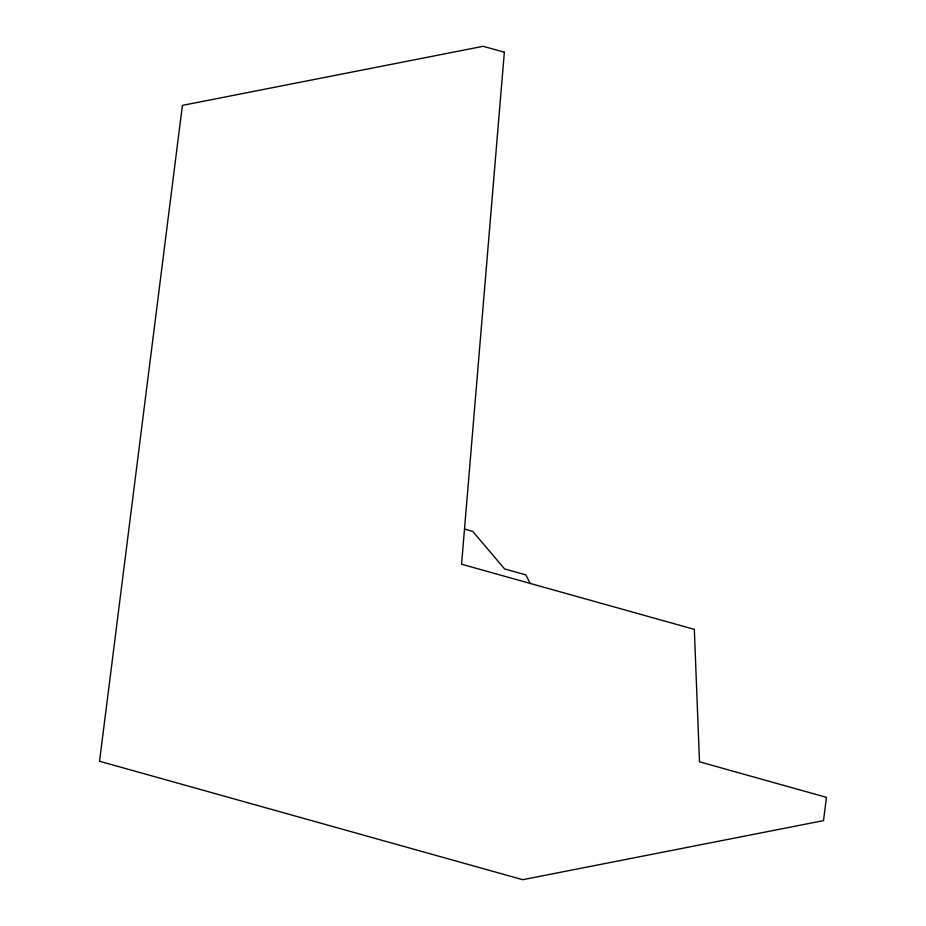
<?xml version="1.0" encoding="UTF-8"?>
<svg xmlns="http://www.w3.org/2000/svg" width="926" height="926" viewBox="0 0 926 926"><rect width="100%" height="100%" fill="white"/><g stroke="black" fill="none" stroke-linecap="round" stroke-linejoin="round"><path stroke-width="1.39" d="M464.84 529.197L472.769 531.42L504.601 568.946L525.76 574.861L530.343 583.611M504.346 52.226L461.565 564.223L694.315 629.367L699.5 761.809L826.455 797.344L823.515 820.621L522.739 879.7L99.545 761.253L182.41 105.379L483.187 46.3L504.346 52.226"/></g></svg>
